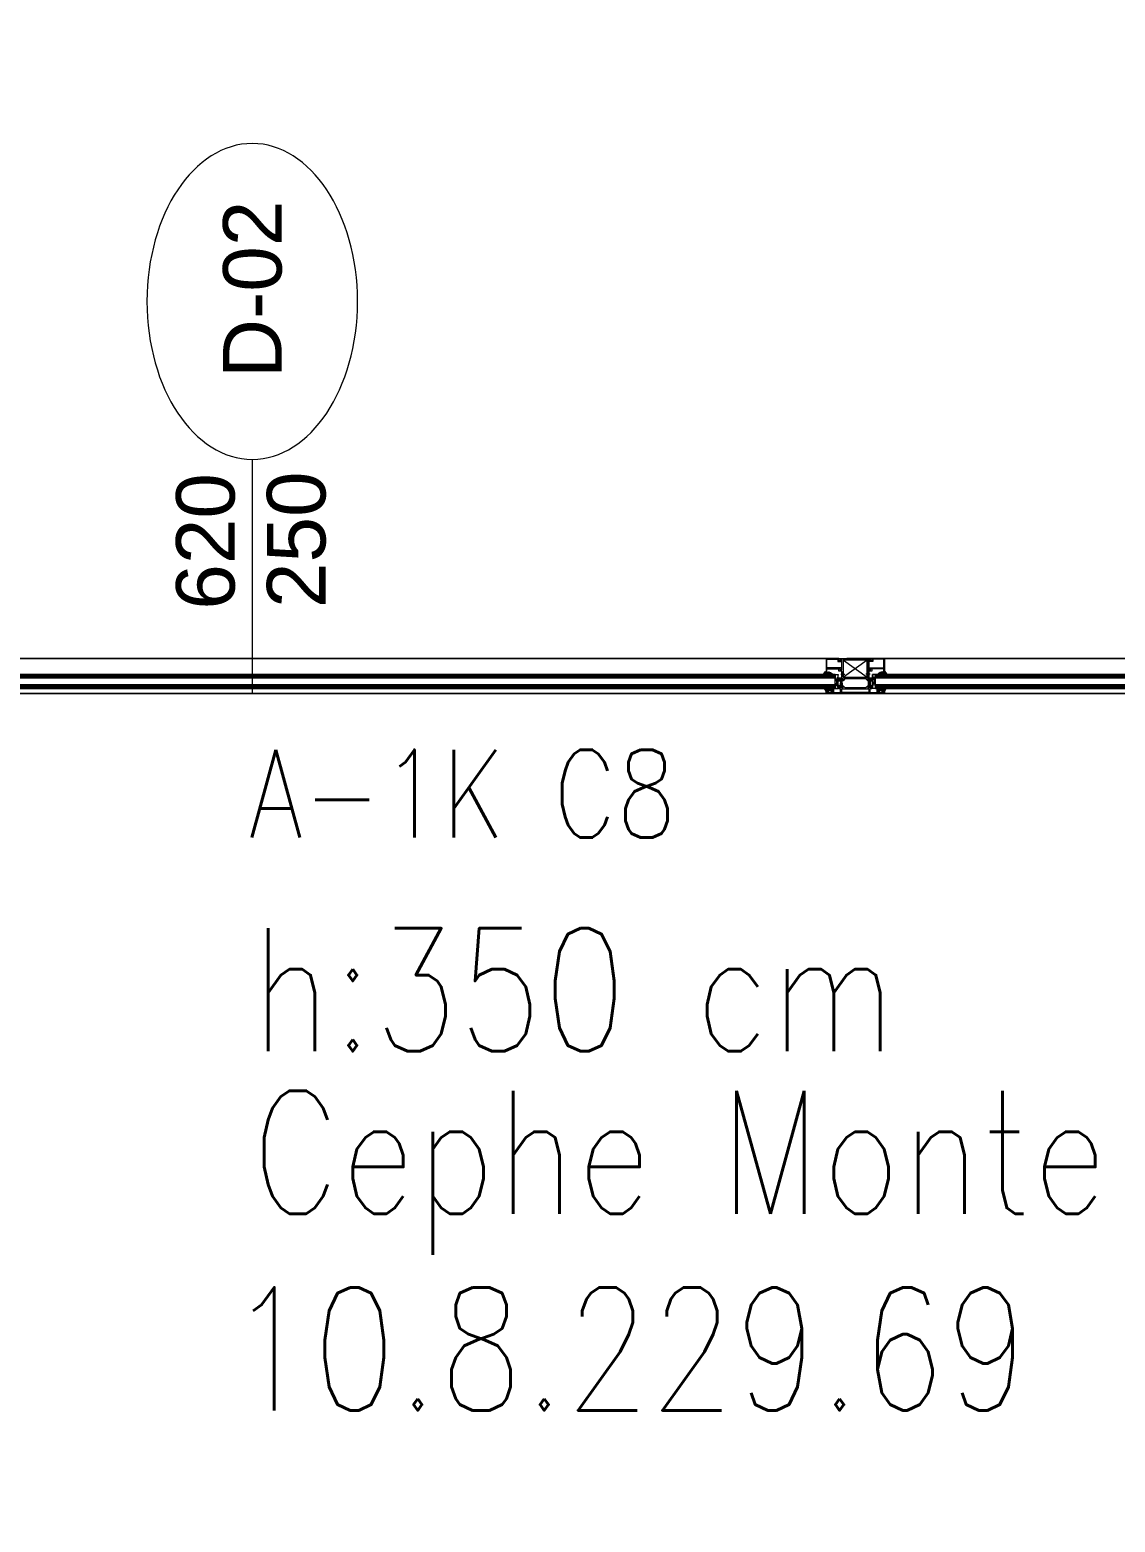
# Model space of a CAD drawing. Extents: x -1281 to 23780, y 0 to 7214.
# Drawn here: x 21469.5 to 21654.7, y 2223.6 to 2478.3 of the extents above; entities that cross this region are included whole.
import ezdxf
from ezdxf.enums import TextEntityAlignment as Align

# ---------------------------------------------------------------- set-up
doc = ezdxf.new("R2010")
doc.units = 0
doc.header["$LTSCALE"] = 25
doc.header["$MEASUREMENT"] = 0
doc.layers.get('0').update_dxf_attribs({"color": 9, "lineweight": 9})
for name, color, linetype, lineweight in [('06C', 9, 'Continuous', 9), ('06D', 9, 'Continuous', 9), ('09', 9, 'Continuous', 9), ('10', 9, 'Continuous', 9), ('15', 9, 'Continuous', 9), ('22', 8, 'Continuous', 9), ('35', 9, 'Continuous', 9), ('40B', 9, 'Continuous', 9), ('E-YAZI', 7, 'Continuous', 30)]:
    doc.layers.add(name, color=color, linetype=linetype, lineweight=lineweight)
doc.styles.add('Arial', font='arial.ttf', dxfattribs={"height": 2.5})
doc.styles.add('E-YAZI', font='txttw.shx')
pattern_1 = [(45, (-20297.36505, -2371), (-0.06629126074, 0.06629126074), [])]
pattern_2 = [(45, (-20682.767637, -2380.094166), (-0.01767766953, 0.05303300859), [0, -0.05])]

# ---------------------------------------------------------------- blocks, each defined once
blk = doc.blocks.new('0_doorno')
blk.add_lwpolyline([(4.5, 0), (12.5, 0)])
blk.add_ellipse((-0.891, 0), major_axis=(-5.391, 0), ratio=0.666667)
at = {"style": 'Arial'}
blk.add_attdef('YUKSEKLIK', text='', height=2, dxfattribs=at).set_placement((5, 12.3), align=Align.TOP_LEFT)
blk.add_attdef('KAPINO', text='', height=2, dxfattribs=at).set_placement((0, 0), align=Align.MIDDLE)
blk.add_attdef('GENISLIK', text='', height=2, dxfattribs=at).set_placement((5, -3.789), align=Align.BOTTOM_LEFT)
blk = doc.blocks.new('KAPI KODLARI ÇATI KATI')
at = {"layer": '22'}
ref = blk.add_blockref('0_doorno', (21507.49, 2427.47), dxfattribs=dict(at, xscale=-5, yscale=5, zscale=5, rotation=90))
ref.add_attrib('KAPINO', 'D-02', dxfattribs={"layer": '0', "height": 10, "rotation": 90, "style": 'Arial'}).set_placement((21507.5, 2433.98), align=Align.MIDDLE)
ref.add_attrib('GENISLIK', '620', dxfattribs={"layer": '0', "height": 10, "rotation": 90, "style": 'Arial'}).set_placement((21507.49, 2379.31), align=Align.BOTTOM_LEFT)
ref.add_attrib('YUKSEKLIK', '250', dxfattribs={"layer": '0', "height": 10, "rotation": 90, "style": 'Arial'}).set_placement((21509.99, 2379.6), align=Align.TOP_LEFT)
blk = doc.blocks.new('*U137')
at = {"layer": '09'}
h = blk.add_hatch(dxfattribs=at)
h.set_pattern_fill('_USER', color=256, scale=0.2, style=0, pattern_type=0)
h.set_pattern_definition([(0, (191.7126, -0.4), (0, -0.2), [])])
h.paths.add_polyline_path([(0, -0.6), (191.71, -0.6), (191.71, 0), (0, 0)])
h = blk.add_hatch(dxfattribs=at)
h.set_pattern_fill('_USER', color=256, scale=0.2, style=0, pattern_type=0)
h.set_pattern_definition([(0, (191.7126, -2.1), (0, -0.2), [])])
h.paths.add_polyline_path([(0, -2.4), (191.71, -2.4), (191.71, -1.8), (0, -1.8)])
at = {"layer": '15'}
for points in [[(0, -0.6), (191.71, -0.6), (191.71, 0), (0, 0)], [(0, -2.4), (191.71, -2.4), (191.71, -1.8), (0, -1.8)]]:
    blk.add_lwpolyline(points, close=True, dxfattribs=at)
blk = doc.blocks.new('*U212')
at = {"layer": '09'}
h = blk.add_hatch(dxfattribs=at)
h.set_pattern_fill('_USER', color=256, scale=0.2, style=0, pattern_type=0)
h.set_pattern_definition([(0, (199.80667, -0.4), (0, -0.2), [])])
h.paths.add_polyline_path([(0, -0.6), (199.81, -0.6), (199.81, 0), (0, 0)])
h = blk.add_hatch(dxfattribs=at)
h.set_pattern_fill('_USER', color=256, scale=0.2, style=0, pattern_type=0)
h.set_pattern_definition([(0, (199.80667, -2.1), (0, -0.2), [])])
h.paths.add_polyline_path([(0, -2.4), (199.81, -2.4), (199.81, -1.8), (0, -1.8)])
at = {"layer": '15'}
for points in [[(0, -0.6), (199.81, -0.6), (199.81, 0), (0, 0)], [(0, -2.4), (199.81, -2.4), (199.81, -1.8), (0, -1.8)]]:
    blk.add_lwpolyline(points, close=True, dxfattribs=at)
blk = doc.blocks.new('*X111')
for p, q in [((1, 6.3), (1.3, 6.6)), ((3.8, 3.3), (1.2, 5.9)), ((1.6, 5.1), (2.3, 5.9)), ((2.2, 4), (3.3, 5)), ((2.9, 2.9), (4.9, 4.9)), ((3.7, 1.9), (3.8, 2)), ((5.3, 3.5), (3.9, 4.9)), ((4.8, 5.8), (4.1, 6.6)), ((4.2, 5.9), (4.8, 6.6)), ((5.3, 3.5), (6.7, 4.9)), ((5.7, 5.7), (6.5, 6.5)), ((8.4, 2.2), (5.7, 4.9)), ((6.8, 5.6), (5.9, 6.5)), ((7.8, 1), (6.5, 2.3)), ((6.7, 1.4), (10.4, 5.1)), ((6.8, 3.3), (8.4, 4.9)), ((7.2, 0.1), (7.8, 0.7)), ((7.3, 5.5), (8.2, 6.4)), ((9.5, 2.9), (7.5, 4.9)), ((8.8, 5.3), (7.7, 6.4)), ((8.8, 5.3), (9.6, 6)), ((11.4, 2.8), (9.1, 5.1)), ((10.1, 3), (12, 4.9)), ((14.1, 1.8), (11, 4.9)), ((11.8, 5.9), (11.1, 6.6)), ((11.3, 6), (11.9, 6.6)), ((11.5, 2.7), (13.7, 4.9)), ((12.4, 1.8), (13.8, 3.2)), ((13.6, 0.6), (12.6, 1.6)), ((12.8, 5.8), (13.6, 6.5)), ((14.2, 3.5), (12.8, 4.9)), ((12.8, 0.5), (14, 1.6)), ((13.8, 5.7), (12.9, 6.6)), ((14.1, 3.5), (16.5, 5.9)), ((14.4, 5.6), (15.3, 6.5)), ((15.8, 3.6), (14.5, 4.9)), ((16.7, 4.5), (14.7, 6.5)), ((16.1, 3.7), (16.6, 4.2))]:
    blk.add_line(p, q)
blk = doc.blocks.new('*X110')
for p, q in [((0.6, 14.7), (1.1, 15.2)), ((4.5, 11.4), (0.8, 15.2)), ((1.3, 0.4), (0.9, 0.9)), ((1, 13.3), (2.1, 14.5)), ((3.3, 10.8), (1, 13.1)), ((1, 1), (3.1, 3.1)), ((1.1, 8.1), (1.6, 8.6)), ((1.3, 11.9), (3.2, 13.8)), ((2, 1.5), (1.5, 2.1)), ((1.6, 10.4), (4.2, 13)), ((4.5, 7.9), (1.6, 10.8)), ((1.9, 8.9), (3.3, 10.4)), ((1.9, 7.2), (3.6, 8.9)), ((4.5, 6.1), (1.9, 8.7)), ((2.7, 2.6), (2, 3.3)), ((4, 4.8), (2.5, 6.4)), ((2.5, 4.3), (4.6, 6.3)), ((2.6, 6.1), (4.4, 8)), ((3.4, 3.6), (2.6, 4.5)), ((4.3, 11.4), (5.2, 12.2))]:
    blk.add_line(p, q)
blk = doc.blocks.new('p-dog-teras-2')
at = {"layer": '06D'}
h = blk.add_hatch(dxfattribs=at)
h.set_pattern_fill('DOTS', color=256, scale=0.8, angle=45, style=0)
h.set_pattern_definition(pattern_2)
h.paths.add_polyline_path([(404.69, 1.75), (404.69, 1.17), (404.79, 1), (404.29, 1), (404.39, 1.17), (404.39, 1.75), (404.39, 2.33), (404.3, 2.5), (404.79, 2.5), (404.69, 2.33)])
h = blk.add_hatch(dxfattribs=at)
h.set_pattern_fill('DOTS', color=256, scale=0.8, angle=45, style=0)
h.set_pattern_definition(pattern_2)
h.paths.add_polyline_path([(409.15, 1.75), (409.15, 1.17), (409.05, 1), (409.55, 1), (409.45, 1.17), (409.45, 1.75), (409.45, 2.33), (409.55, 2.5), (409.05, 2.5), (409.15, 2.33)])
h = blk.add_hatch(dxfattribs=at)
h.set_pattern_fill('DOTS', color=256, scale=0.8, angle=45, style=0)
h.set_pattern_definition(pattern_2)
h.paths.add_polyline_path([(409.46, 1.17), (409.56, 1), (409.06, 1), (409.16, 1.17), (409.16, 1.75), (409.16, 2.33), (409.06, 2.5), (409.56, 2.5), (409.46, 2.33), (409.46, 1.75)])
at = {"layer": '09'}
h = blk.add_hatch(dxfattribs=at)
h.set_pattern_fill('ANSI31', color=256, scale=0.75, style=0)
h.set_pattern_definition(pattern_1)
h.paths.add_polyline_path([(401.93, 0), (401.93, 0.39), (401.94, 0.39), (401.95, 0.4), (401.95, 0.55), (402.17, 0.55, -0.414214), (402.23, 0.49), (402.23, 0.43), (402.08, 0.43), (402.08, 0.18), (403.08, 0.18), (403.08, 0.43), (402.93, 0.43), (402.93, 0.49, -0.414214), (402.99, 0.55), (403.23, 0.55), (403.23, 0.2), (404.43, 0.2), (404.43, 0.8), (404.13, 0.8), (404.13, 1.15), (404.16, 1.2), (404.05, 1.31, -0.198912), (404.04, 1.33), (404.04, 1.38, -0.414214), (404.06, 1.4), (404.2, 1.4, -0.198912), (404.21, 1.39), (404.28, 1.32), (404.33, 1.32, -0.198912), (404.34, 1.31), (404.38, 1.27), (404.38, 1.25), (404.28, 1.15), (404.28, 1.05), (404.28, 1.05, 1), (404.28, 1), (404.87, 1), (404.72, 1.25), (404.72, 1.27), (404.75, 1.31, -0.267949), (404.76, 1.32), (404.82, 1.32), (404.83, 1.31), (405.14, 1), (406.91, 1), (408.74, 1), (409.06, 1.31), (409.07, 1.32), (409.12, 1.32, -0.267949), (409.14, 1.31), (409.16, 1.28), (409.16, 1.24), (409.02, 1), (409.61, 1, 1), (409.61, 1.05), (409.6, 1.05), (409.6, 1.15), (409.5, 1.25), (409.5, 1.27), (409.55, 1.31, -0.198912), (409.56, 1.32), (409.6, 1.32), (409.68, 1.39, -0.198912), (409.69, 1.4), (409.82, 1.4, -0.414214), (409.84, 1.38), (409.84, 1.33, -0.198912), (409.84, 1.31), (409.72, 1.2), (409.75, 1.15), (409.75, 0.8), (409.44, 0.8), (409.44, 0.2), (409.72, 0.2), (409.72, 0), (407.3, 0), (406.91, 0)], flags=17)
h.paths.add_polyline_path([(401.93, 0), (401.93, 0.55), (402.17, 0.55, -0.414214), (402.23, 0.49), (402.23, 0.43), (402.08, 0.43), (402.08, 0.18), (403.08, 0.18), (403.08, 0.43), (402.93, 0.43), (402.93, 0.49, -0.414214), (402.99, 0.55), (403.23, 0.55), (403.23, 0.2), (404.43, 0.2), (404.43, 0.8), (404.13, 0.8), (404.13, 1.15), (404.16, 1.2), (404.05, 1.31, -0.198912), (404.04, 1.33), (404.04, 1.38, -0.414214), (404.06, 1.4), (404.2, 1.4, -0.198912), (404.21, 1.39), (404.28, 1.32), (404.33, 1.32, -0.198912), (404.34, 1.31), (404.38, 1.27), (404.38, 1.25), (404.28, 1.15), (404.28, 1.05), (404.28, 1.05, 1), (404.28, 1), (404.87, 1), (404.72, 1.25), (404.72, 1.27), (404.75, 1.31, -0.267949), (404.76, 1.32), (404.82, 1.32), (404.83, 1.31), (405.14, 1), (406.91, 1), (408.74, 1), (409.06, 1.31), (409.07, 1.32), (409.12, 1.32, -0.267949), (409.14, 1.31), (409.16, 1.27), (409.16, 1.25), (409.02, 1), (409.61, 1, 1), (409.61, 1.05), (409.6, 1.05), (409.6, 1.15), (409.5, 1.25), (409.5, 1.27), (409.55, 1.31, -0.198912), (409.56, 1.32), (409.6, 1.32), (409.68, 1.39, -0.198912), (409.69, 1.4), (409.82, 1.4, -0.414214), (409.84, 1.38), (409.84, 1.33, -0.198912), (409.84, 1.31), (409.72, 1.2), (409.75, 1.15), (409.75, 0.8), (409.44, 0.8), (409.44, 0.2), (409.72, 0.2), (409.72, 0), (407.3, 0), (406.91, 0)], flags=17)
h = blk.add_hatch(dxfattribs=at)
h.set_pattern_fill('ANSI31', color=256, scale=0.75, style=0)
h.set_pattern_definition(pattern_1)
h.paths.add_polyline_path([(411.91, 0), (411.91, 0.39), (411.9, 0.39), (411.89, 0.4), (411.89, 0.55), (411.67, 0.55, 0.414214), (411.61, 0.49), (411.61, 0.43), (411.76, 0.43), (411.76, 0.18), (410.76, 0.18), (410.76, 0.43), (410.91, 0.43), (410.91, 0.49, 0.414214), (410.85, 0.55), (410.61, 0.55), (410.61, 0.2), (409.41, 0.2), (409.41, 0.8), (409.71, 0.8), (409.71, 1.15), (409.68, 1.2), (409.8, 1.31, 0.198912), (409.8, 1.33), (409.8, 1.38, 0.414214), (409.78, 1.4), (409.65, 1.4, 0.198912), (409.64, 1.39), (409.56, 1.32), (409.52, 1.32, 0.198912), (409.51, 1.31), (409.46, 1.27), (409.46, 1.25), (409.56, 1.15), (409.56, 1.05), (409.57, 1.05, -1), (409.57, 1), (408.98, 1), (409.12, 1.25), (409.12, 1.27), (409.1, 1.31, 0.267949), (409.08, 1.32), (409.03, 1.32), (409.02, 1.31), (408.7, 1), (406.94, 1), (405.1, 1), (404.79, 1.31), (404.77, 1.32), (404.72, 1.32, 0.267949), (404.7, 1.31), (404.69, 1.28), (404.69, 1.24), (404.83, 1), (404.24, 1, -1), (404.24, 1.05), (404.24, 1.05), (404.24, 1.15), (404.34, 1.25), (404.34, 1.27), (404.3, 1.31, 0.198912), (404.28, 1.32), (404.24, 1.32), (404.17, 1.39, 0.198912), (404.15, 1.4), (404.02, 1.4, 0.414214), (404, 1.38), (404, 1.33, 0.198912), (404.01, 1.31), (404.12, 1.2), (404.09, 1.15), (404.09, 0.8), (404.41, 0.8), (404.41, 0.2), (404.12, 0.2), (404.12, 0), (406.54, 0), (406.94, 0)], flags=17)
h.paths.add_polyline_path([(411.91, 0), (411.91, 0.55), (411.67, 0.55, 0.414214), (411.61, 0.49), (411.61, 0.43), (411.76, 0.43), (411.76, 0.18), (410.76, 0.18), (410.76, 0.43), (410.91, 0.43), (410.91, 0.49, 0.414214), (410.85, 0.55), (410.61, 0.55), (410.61, 0.2), (409.41, 0.2), (409.41, 0.8), (409.71, 0.8), (409.71, 1.15), (409.68, 1.2), (409.8, 1.31, 0.198912), (409.8, 1.33), (409.8, 1.38, 0.414214), (409.78, 1.4), (409.65, 1.4, 0.198912), (409.64, 1.39), (409.56, 1.32), (409.52, 1.32, 0.198912), (409.51, 1.31), (409.46, 1.27), (409.46, 1.25), (409.56, 1.15), (409.56, 1.05), (409.57, 1.05, -1), (409.57, 1), (408.98, 1), (409.12, 1.25), (409.12, 1.27), (409.1, 1.31, 0.267949), (409.08, 1.32), (409.03, 1.32), (409.02, 1.31), (408.7, 1), (406.94, 1), (405.1, 1), (404.79, 1.31), (404.77, 1.32), (404.72, 1.32, 0.267949), (404.7, 1.31), (404.68, 1.27), (404.68, 1.25), (404.83, 1), (404.24, 1, -1), (404.24, 1.05), (404.24, 1.05), (404.24, 1.15), (404.34, 1.25), (404.34, 1.27), (404.3, 1.31, 0.198912), (404.28, 1.32), (404.24, 1.32), (404.17, 1.39, 0.198912), (404.15, 1.4), (404.02, 1.4, 0.414214), (404, 1.38), (404, 1.33, 0.198912), (404.01, 1.31), (404.12, 1.2), (404.09, 1.15), (404.09, 0.8), (404.41, 0.8), (404.41, 0.2), (404.12, 0.2), (404.12, 0), (406.54, 0), (406.94, 0)], flags=17)
h = blk.add_hatch(dxfattribs=at)
h.set_pattern_fill('ANSI31', color=256, scale=0.75, style=0)
h.set_pattern_definition(pattern_1)
h.paths.add_polyline_path([(411.91, 0), (411.91, 0.39), (411.9, 0.39), (411.89, 0.4), (411.89, 0.55), (411.67, 0.55, 0.414214), (411.61, 0.49), (411.61, 0.43), (411.76, 0.43), (411.76, 0.18), (410.76, 0.18), (410.76, 0.43), (410.91, 0.43), (410.91, 0.49, 0.414214), (410.85, 0.55), (410.61, 0.55), (410.61, 0.2), (409.41, 0.2), (409.41, 0.8), (409.71, 0.8), (409.71, 1.15), (409.68, 1.2), (409.8, 1.31, 0.198912), (409.8, 1.33), (409.8, 1.38, 0.414214), (409.78, 1.4), (409.65, 1.4, 0.198912), (409.64, 1.39), (409.56, 1.32), (409.52, 1.32, 0.198912), (409.51, 1.31), (409.46, 1.27), (409.46, 1.25), (409.56, 1.15), (409.56, 1.05), (409.57, 1.05, -1), (409.57, 1), (408.98, 1), (409.12, 1.25), (409.12, 1.27), (409.1, 1.31, 0.267949), (409.08, 1.32), (409.03, 1.32), (409.02, 1.31), (408.7, 1), (406.94, 1), (405.1, 1), (404.79, 1.31), (404.77, 1.32), (404.72, 1.32, 0.267949), (404.7, 1.31), (404.69, 1.28), (404.69, 1.24), (404.83, 1), (404.24, 1, -1), (404.24, 1.05), (404.24, 1.05), (404.24, 1.15), (404.34, 1.25), (404.34, 1.27), (404.3, 1.31, 0.198912), (404.28, 1.32), (404.24, 1.32), (404.17, 1.39, 0.198912), (404.15, 1.4), (404.02, 1.4, 0.414214), (404, 1.38), (404, 1.33, 0.198912), (404.01, 1.31), (404.12, 1.2), (404.09, 1.15), (404.09, 0.8), (404.41, 0.8), (404.41, 0.2), (404.12, 0.2), (404.12, 0), (406.54, 0), (406.94, 0)], flags=17)
h.paths.add_polyline_path([(411.91, 0), (411.91, 0.55), (411.67, 0.55, 0.414214), (411.61, 0.49), (411.61, 0.43), (411.76, 0.43), (411.76, 0.18), (410.76, 0.18), (410.76, 0.43), (410.91, 0.43), (410.91, 0.49, 0.414214), (410.85, 0.55), (410.61, 0.55), (410.61, 0.2), (409.41, 0.2), (409.41, 0.8), (409.71, 0.8), (409.71, 1.15), (409.68, 1.2), (409.8, 1.31, 0.198912), (409.8, 1.33), (409.8, 1.38, 0.414214), (409.78, 1.4), (409.65, 1.4, 0.198912), (409.64, 1.39), (409.56, 1.32), (409.52, 1.32, 0.198912), (409.51, 1.31), (409.46, 1.27), (409.46, 1.25), (409.56, 1.15), (409.56, 1.05), (409.57, 1.05, -1), (409.57, 1), (408.98, 1), (409.12, 1.25), (409.12, 1.27), (409.1, 1.31, 0.267949), (409.08, 1.32), (409.03, 1.32), (409.02, 1.31), (408.7, 1), (406.94, 1), (405.1, 1), (404.79, 1.31), (404.77, 1.32), (404.72, 1.32, 0.267949), (404.7, 1.31), (404.68, 1.27), (404.68, 1.25), (404.83, 1), (404.24, 1, -1), (404.24, 1.05), (404.24, 1.05), (404.24, 1.15), (404.34, 1.25), (404.34, 1.27), (404.3, 1.31, 0.198912), (404.28, 1.32), (404.24, 1.32), (404.17, 1.39, 0.198912), (404.15, 1.4), (404.02, 1.4, 0.414214), (404, 1.38), (404, 1.33, 0.198912), (404.01, 1.31), (404.12, 1.2), (404.09, 1.15), (404.09, 0.8), (404.41, 0.8), (404.41, 0.2), (404.12, 0.2), (404.12, 0), (406.54, 0), (406.94, 0)], flags=17)
at = {"layer": '06C'}
for points in [[(402.77, 6), (205.24, 6)], [(600.5, 6), (405.45, 6)], [(205.24, 0), (402.76, 0)], [(405.45, 0), (600.49, 0)]]:
    blk.add_lwpolyline(points, dxfattribs=at)
at = {"layer": '06D'}
for p, q in [((401.9, 0.41), (401.64, 0.84)), ((401.89, 0.69), (401.72, 0.84)), ((402.45, 0.69), (401.89, 0.69)), ((401.92, 0.39), (401.9, 0.41)), ((401.94, 0.39), (401.92, 0.39)), ((401.95, 0.4), (401.94, 0.39)), ((401.95, 0.8), (401.98, 0.79)), ((402.25, 0.55), (401.95, 0.55)), ((401.95, 0.55), (401.95, 0.4)), ((401.98, 0.79), (402.02, 0.78)), ((402.02, 0.78), (402.42, 0.74)), ((402.25, 0.43), (402.2, 0.43)), ((402.2, 0.43), (402.27, 0.2)), ((402.25, 0.43), (402.25, 0.55)), ((402.27, 0.2), (402.29, 0.19)), ((402.29, 0.19), (402.31, 0.2)), ((402.31, 0.2), (402.33, 0.21)), ((402.42, 0.74), (402.45, 0.72)), ((402.45, 0.72), (402.46, 0.7)), ((402.46, 0.7), (402.45, 0.69)), ((402.53, 0.79), (402.5, 0.81)), ((402.55, 0.78), (402.53, 0.79)), ((402.56, 0.75), (402.55, 0.78)), ((402.57, 0.73), (402.56, 0.75)), ((402.59, 0.71), (402.57, 0.73)), ((402.6, 0.7), (402.59, 0.71)), ((402.62, 0.69), (402.6, 0.7)), ((403.08, 0.69), (402.62, 0.69)), ((402.67, 0.8), (402.71, 0.79)), ((402.71, 0.79), (403.09, 0.75)), ((402.85, 0.19), (402.83, 0.21)), ((402.86, 0.19), (402.85, 0.19)), ((402.88, 0.2), (402.86, 0.19)), ((402.98, 0.43), (402.88, 0.2)), ((402.93, 0.43), (402.93, 0.55)), ((402.93, 0.55), (403.08, 0.55)), ((402.93, 0.43), (402.98, 0.43)), ((403.1, 0.69), (403.08, 0.69)), ((403.09, 0.75), (403.11, 0.73)), ((403.11, 0.71), (403.1, 0.69)), ((403.11, 0.73), (403.11, 0.71)), ((404.29, 2.5), (404.39, 2.33)), ((404.29, 2.5), (404.79, 2.5)), ((404.29, 1), (404.39, 1.17)), ((404.29, 1), (404.79, 1)), ((404.39, 2.33), (404.39, 1.75)), ((404.39, 1.17), (404.39, 1.75)), ((404.79, 2.5), (404.69, 2.33)), ((404.69, 1.75), (404.69, 2.33)), ((404.69, 1.75), (404.69, 1.17)), ((404.79, 1), (404.69, 1.17)), ((409.05, 2.5), (409.15, 2.33)), ((409.55, 2.5), (409.05, 2.5)), ((409.05, 1), (409.15, 1.17)), ((409.55, 1), (409.05, 1)), ((409.06, 2.5), (409.56, 2.5)), ((409.06, 2.5), (409.16, 2.33)), ((409.06, 1), (409.16, 1.17)), ((409.06, 1), (409.56, 1)), ((409.15, 1.75), (409.15, 2.33)), ((409.15, 1.75), (409.15, 1.17)), ((409.16, 2.33), (409.16, 1.75)), ((409.16, 1.17), (409.16, 1.75)), ((409.55, 2.5), (409.45, 2.33)), ((409.45, 2.33), (409.45, 1.75)), ((409.45, 1.17), (409.45, 1.75)), ((409.55, 1), (409.45, 1.17)), ((409.56, 2.5), (409.46, 2.33)), ((409.46, 1.75), (409.46, 2.33)), ((409.46, 1.75), (409.46, 1.17)), ((409.56, 1), (409.46, 1.17)), ((410.75, 0.75), (410.73, 0.73)), ((410.73, 0.73), (410.73, 0.71)), ((410.73, 0.71), (410.74, 0.69)), ((410.74, 0.69), (410.76, 0.69)), ((411.13, 0.79), (410.75, 0.75)), ((410.76, 0.69), (411.22, 0.69)), ((410.91, 0.55), (410.76, 0.55)), ((410.91, 0.43), (410.86, 0.43)), ((410.86, 0.43), (410.96, 0.2)), ((410.91, 0.43), (410.91, 0.55)), ((410.96, 0.2), (410.98, 0.19)), ((410.98, 0.19), (410.99, 0.19)), ((410.99, 0.19), (411.01, 0.21)), ((411.17, 0.8), (411.13, 0.79)), ((411.22, 0.69), (411.24, 0.7)), ((411.24, 0.7), (411.25, 0.71)), ((411.25, 0.71), (411.27, 0.73)), ((411.27, 0.73), (411.28, 0.75)), ((411.28, 0.75), (411.29, 0.78)), ((411.29, 0.78), (411.31, 0.79)), ((411.31, 0.79), (411.34, 0.81)), ((411.39, 0.72), (411.38, 0.7)), ((411.38, 0.7), (411.39, 0.69)), ((411.42, 0.74), (411.39, 0.72)), ((411.39, 0.69), (411.95, 0.69)), ((411.82, 0.78), (411.42, 0.74)), ((411.53, 0.2), (411.51, 0.21)), ((411.55, 0.19), (411.53, 0.2)), ((411.57, 0.2), (411.55, 0.19)), ((411.64, 0.43), (411.57, 0.2)), ((411.59, 0.43), (411.59, 0.55)), ((411.59, 0.55), (411.89, 0.55)), ((411.59, 0.43), (411.64, 0.43)), ((411.86, 0.79), (411.82, 0.78)), ((411.89, 0.8), (411.86, 0.79)), ((411.89, 0.55), (411.89, 0.4)), ((411.89, 0.4), (411.9, 0.39)), ((411.9, 0.39), (411.92, 0.39)), ((411.92, 0.39), (411.94, 0.41)), ((411.94, 0.41), (412.2, 0.84)), ((411.95, 0.69), (412.12, 0.84))]:
    blk.add_line(p, q, dxfattribs=at)
for points in [[(402.26, 3.67), (402.36, 3.69), (402.52, 3.65), (402.68, 3.57), (403.01, 3.35), (403.05, 3.31), (403.03, 3.29), (403.01, 3.29), (402.6, 3.48), (402.5, 3.49), (402.38, 3.46), (402.33, 3.41), (402.28, 3.38), (402.24, 3.33), (402.2, 3.3), (402.15, 3.28), (402.13, 3.3), (402.15, 3.33), (402.18, 3.36), (402.19, 3.39), (402.18, 3.41), (402.07, 3.39), (401.93, 3.37), (401.79, 3.33), (401.63, 3.3), (401.58, 3.28), (401.55, 3.28), (401.53, 3.3), (401.53, 3.33), (401.55, 3.37), (401.85, 3.77), (401.91, 3.77), (401.91, 3.55), (402.13, 3.55), (402.23, 3.64), (402.24, 3.65)], [(411.58, 3.67), (411.48, 3.69), (411.32, 3.65), (411.16, 3.57), (410.83, 3.35), (410.79, 3.31), (410.81, 3.29), (410.83, 3.29), (411.24, 3.48), (411.34, 3.49), (411.46, 3.46), (411.51, 3.41), (411.56, 3.38), (411.6, 3.33), (411.64, 3.3), (411.69, 3.28), (411.71, 3.3), (411.69, 3.33), (411.66, 3.36), (411.65, 3.39), (411.66, 3.41), (411.77, 3.39), (411.91, 3.37), (412.05, 3.33), (412.21, 3.3), (412.26, 3.28), (412.29, 3.28), (412.31, 3.3), (412.31, 3.33), (412.29, 3.37), (411.99, 3.77), (411.93, 3.77), (411.93, 3.55), (411.71, 3.55), (411.61, 3.64), (411.6, 3.65)]]:
    blk.add_lwpolyline(points, close=True, dxfattribs=at)
for centre, radius, start, end in [((402.58, 0.25), 0.253, 351.4886, 188.5114), ((403.08, 0.7), 0.15, 270, 90), ((410.76, 0.7), 0.15, 90, 270), ((411.26, 0.25), 0.253, 351.4886, 188.5114)]:
    blk.add_arc(centre, radius, start, end, dxfattribs=at)
at = {"layer": '09'}
for points in [[(409.22, 3.6), (409.02, 3.55)], [(409.02, 3.06), (409.22, 3.01)]]:
    blk.add_lwpolyline(points, dxfattribs=at)
at = {"layer": '10', "linetype": 'ByBlock'}
for p, q in [((404.82, 5.8), (404.82, 3.01)), ((409.02, 5.8), (409.02, 3.01))]:
    blk.add_line(p, q, dxfattribs=at)
at = {"layer": '10'}
for p, q in [((408.92, 5.68), (404.92, 5.68)), ((404.92, 5.68), (408.92, 2.8)), ((408.92, 5.68), (404.92, 2.8)), ((404.92, 2.8), (404.92, 5.68)), ((408.92, 2.8), (408.92, 5.68)), ((408.92, 2.8), (408.92, 5.68)), ((403.99, 0.86), (403.49, 3.26)), ((403.99, 3.26), (403.49, 0.86)), ((403.49, 0.86), (403.49, 3.26)), ((403.49, 3.26), (403.99, 3.26)), ((403.99, 0.86), (403.99, 3.26)), ((404.42, 3.31), (405.11, 3.31)), ((404.62, 3.76), (404.62, 2.86)), ((404.62, 3.56), (404.82, 3.56)), ((404.62, 3.06), (404.82, 3.06)), ((404.92, 2.8), (408.92, 2.8)), ((409.42, 3.31), (408.73, 3.31)), ((409.22, 3.56), (409.02, 3.56)), ((409.22, 3.06), (409.02, 3.06)), ((409.22, 3.76), (409.22, 2.86)), ((409.85, 0.86), (410.35, 3.26)), ((409.85, 3.26), (410.35, 0.86)), ((409.85, 0.86), (409.85, 3.26)), ((410.35, 3.26), (409.85, 3.26)), ((410.35, 0.86), (410.35, 3.26)), ((403.49, 0.86), (403.99, 0.86)), ((410.35, 0.86), (409.85, 0.86))]:
    blk.add_line(p, q, dxfattribs=at)
for points in [[(404.62, 4.32, 0.414214), (404.57, 4.37), (402.07, 4.37), (402.07, 5.86), (403.92, 5.86), (403.92, 5.44), (404.54, 5.44, 0.414214), (404.59, 5.49), (404.59, 5.54), (404.39, 5.68), (404.34, 5.59), (404.07, 5.59), (404.07, 5.85), (404.12, 5.85), (404.12, 6), (401.92, 6), (401.92, 3.55), (402.07, 3.55), (402.07, 4.21), (404.34, 4.21), (404.34, 4.11), (404.62, 4.29)], [(409.22, 4.32, -0.414214), (409.27, 4.37), (411.77, 4.37), (411.77, 5.86), (409.92, 5.86), (409.92, 5.44), (409.3, 5.44, -0.414214), (409.25, 5.49), (409.25, 5.54), (409.45, 5.68), (409.5, 5.59), (409.77, 5.59), (409.77, 5.85), (409.72, 5.85), (409.72, 6), (411.92, 6), (411.92, 3.55), (411.77, 3.55), (411.77, 4.21), (409.5, 4.21), (409.5, 4.11), (409.22, 4.29)], [(411.68, 0.55), (411.92, 0.55), (411.92, 0), (409.92, 0), (407.28, 0), (406.89, 0), (401.91, 0), (401.91, 0.55), (402.15, 0.55, -0.414214), (402.21, 0.49), (402.21, 0.43), (402.06, 0.43), (402.06, 0.18), (403.06, 0.18), (403.06, 0.43), (402.91, 0.43), (402.91, 0.49, -0.414214), (402.97, 0.55), (403.21, 0.55), (403.21, 0.2), (404.41, 0.2), (404.41, 0.8), (404.11, 0.8), (404.11, 1.15), (404.14, 1.2), (404.03, 1.31, -0.198912), (404.02, 1.33), (404.02, 1.38, -0.414214), (404.04, 1.4), (404.17, 1.4, -0.198912), (404.19, 1.39), (404.26, 1.32), (404.3, 1.32, -0.198912), (404.32, 1.31), (404.36, 1.27), (404.36, 1.25), (404.26, 1.15), (404.26, 1.05), (404.26, 1.05, 1), (404.26, 1), (404.85, 1), (404.7, 1.25), (404.7, 1.27), (404.73, 1.31, -0.267949), (404.74, 1.32), (404.79, 1.32), (404.81, 1.31), (405.12, 1), (406.89, 1), (408.72, 1), (409.04, 1.31), (409.05, 1.32), (409.1, 1.32, -0.267949), (409.12, 1.31), (409.14, 1.27), (409.14, 1.25), (409, 1), (409.59, 1, 1), (409.59, 1.05), (409.58, 1.05), (409.58, 1.15), (409.48, 1.25), (409.48, 1.27), (409.53, 1.31, -0.198912), (409.54, 1.32), (409.58, 1.32), (409.66, 1.39, -0.198912), (409.67, 1.4), (409.8, 1.4, -0.414214), (409.82, 1.38), (409.82, 1.33, -0.198912), (409.82, 1.31), (409.7, 1.2), (409.73, 1.15), (409.73, 0.8), (409.41, 0.8), (409.41, 0.2), (409.92, 0.2), (410.62, 0.2), (410.62, 0.55), (410.86, 0.55, -0.414214), (410.92, 0.49), (410.92, 0.43), (410.77, 0.43), (410.77, 0.18), (411.77, 0.18), (411.77, 0.43), (411.62, 0.43), (411.62, 0.49)]]:
    blk.add_lwpolyline(points, format="xyb", close=True, dxfattribs=at)
blk.add_lwpolyline([(409.22, 3.01), (409.22, 2.7), (409.72, 2.7), (409.72, 2.35), (409.69, 2.3), (409.81, 2.19, -0.198912), (409.81, 2.17), (409.81, 2.12, -0.414214), (409.79, 2.1), (409.66, 2.1, -0.198912), (409.65, 2.11), (409.57, 2.18), (409.53, 2.18, -0.198912), (409.52, 2.19), (409.47, 2.23), (409.47, 2.25), (409.57, 2.35), (409.57, 2.45), (409.58, 2.45, 1), (409.58, 2.5), (409, 2.5), (409.14, 2.25), (409.14, 2.23), (409.12, 2.19, -0.267949), (409.1, 2.18), (409.05, 2.18), (409.04, 2.19), (408.72, 2.5), (405.12, 2.5), (404.81, 2.19), (404.79, 2.18), (404.74, 2.18, -0.267949), (404.73, 2.19), (404.7, 2.23), (404.7, 2.25), (404.85, 2.5), (404.27, 2.5, 1), (404.27, 2.45), (404.27, 2.45), (404.27, 2.35), (404.37, 2.25), (404.37, 2.23), (404.33, 2.19, -0.198912), (404.31, 2.18), (404.27, 2.18), (404.2, 2.11, -0.198912), (404.18, 2.1), (404.05, 2.1, -0.414214), (404.03, 2.12), (404.03, 2.17, -0.198912), (404.04, 2.19), (404.15, 2.3), (404.12, 2.35), (404.12, 2.7), (404.62, 2.7), (404.62, 3.8), (404.12, 3.8), (404.12, 4.13), (404.32, 4.2), (404.31, 4.2), (404.32, 4.2), (404.32, 4), (404.62, 4), (404.62, 5.8), (404.32, 5.8), (404.32, 5.6), (404.12, 5.67), (404.12, 6), (409.72, 6), (409.72, 5.67), (409.52, 5.6), (409.52, 5.8), (409.22, 5.8), (409.22, 4), (409.52, 4), (409.52, 4.2), (409.72, 4.13), (409.72, 3.8), (409.22, 3.8), (409.22, 3.6)], format="xyb", dxfattribs=at)
for points in [[(409.02, 3.55), (409.02, 5.8), (407.27, 5.8), (404.82, 5.8)], [(404.82, 3.01), (404.82, 2.7), (409.02, 2.7), (409.02, 3.06)]]:
    blk.add_lwpolyline(points, dxfattribs=at)
blk.add_lwpolyline([(407.28, 0.8), (409.21, 0.8), (409.21, 0.2), (407.28, 0.2), (406.89, 0.2), (404.61, 0.2), (404.61, 0.8), (406.89, 0.8)], close=True, dxfattribs=at)
at = {"rotation": 180}
for name, p in [('*U212', (403.49, 0.86)), ('*U137', (602.07, 0.86))]:
    blk.add_blockref(name, p, dxfattribs=at)
at = {"layer": '06D', "yscale": 0.1, "zscale": 0.1}
for p, xscale, rotation in [((403.05, 3.22), 0.1, 90), ((410.79, 3.22), -0.1, 270)]:
    blk.add_blockref('*X110', p, dxfattribs=dict(at, xscale=xscale, rotation=rotation))
for p, xscale in [((401.55, 0.2), 0.1), ((412.29, 0.2), -0.1)]:
    blk.add_blockref('*X111', p, dxfattribs=dict(at, xscale=xscale))
blk = doc.blocks.new('ÇATI KATI PLANI')
at = {"layer": '40B'}
for points in [[(19790, 2617.5), (20097.5, 2617.5), (20105, 2617.5), (20105, 2825), (21877.5, 2825), (21877.5, 2365), (19797.5, 2365), (19790, 2365), (19790, 2617.5)], [(19790, 2365), (19790, 1840), (20467.48, 1840), (20467.5, 325), (21852.5, 325), (21852.5, 2365)]]:
    blk.add_lwpolyline(points, close=True, dxfattribs=at)
blk.add_blockref('p-dog-teras-2', (21203.49, 2365))

msp = doc.modelspace()

# ---------------------------------------------------------------- linework, layer by layer
at = {"layer": '35'}
for points in [[(19799.5, 2371), (21815.5, 2371), (21815.5, 2447), (21889.5, 2447), (21889.5, 2553), (21865.5, 2553), (21865.5, 2743), (21815.5, 2743), (21815.5, 2803), (20189.5, 2803)], [(20497.5, 2365), (21117.5, 2364.94), (21117.5, 2348), (21122.5, 2348), (21122.5, 2350), (21192.5, 2350), (21192.5, 2348), (21197.5, 2348), (21197.5, 2365), (21817.5, 2365), (21817.5, 2365), (21822.5, 2365), (21822.5, 2365), (21832.5, 2365), (21832.5, 2268.97), (21845.75, 2268.98), (21846, 2268.98), (21846, 2089.15), (21832.5, 2089.15), (21832.5, 1014), (22607.5, 1014), (22607.5, 335)]]:
    msp.add_lwpolyline(points, dxfattribs=at)

# ---------------------------------------------------------------- block references
msp.add_blockref('ÇATI KATI PLANI', (0, 0))
at = {"layer": '22'}
msp.add_blockref('KAPI KODLARI ÇATI KATI', (0, 0), dxfattribs=at)

# ---------------------------------------------------------------- texts
at = {"layer": 'E-YAZI', "color": 6, "style": 'E-YAZI', "width": 0.8}
msp.add_text('A-1K C8', height=15, dxfattribs=at).set_placement((21506.89, 2340.4))
at = {"layer": 'E-YAZI', "color": 30, "style": 'E-YAZI', "width": 0.8}
for s, p in [('h:350 cm', (21507.35, 2303.94)), ('Cephe Monte', (21507.35, 2276.21))]:
    msp.add_text(s, height=21, dxfattribs=at).set_placement(p)
at = {"layer": 'E-YAZI', "color": 1, "style": 'E-YAZI', "width": 0.8}
msp.add_text('10.8.229.69', height=21, dxfattribs=at).set_placement((21503.33, 2242.64))

doc.saveas('drawing.dxf')
